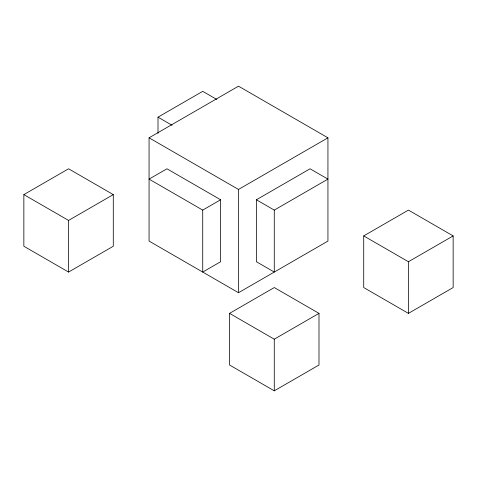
<?xml version="1.0" encoding="UTF-8"?>
<svg xmlns="http://www.w3.org/2000/svg" width="477" height="477" viewBox="0 0 477 477"><rect width="100%" height="100%" fill="white"/><g stroke="black" fill="none" stroke-linecap="round" stroke-linejoin="round"><path stroke-width="0.72" d="M23.85 194.61L68.569 168.792L113.287 194.61L113.287 246.245L68.569 272.063L23.85 246.245L23.85 194.61L68.569 220.428L113.287 194.61M158.006 133.381L158.006 117.157L202.725 91.34L216.779 99.449M149.062 137.811L238.5 86.17L327.937 137.811L327.937 241.082L238.5 292.717L149.062 241.082L149.062 137.811L238.5 189.447L327.937 137.811M202.725 210.101L220.612 199.774L220.612 261.736L202.725 272.063L202.725 210.101L149.062 179.119L166.95 168.792L220.612 199.774M256.387 199.774L310.05 168.792L327.937 179.119L274.275 210.101L256.387 199.774L256.387 261.736L274.275 272.063L274.275 210.101M229.556 313.371L274.275 287.553L318.994 313.371L318.994 365.012L274.275 390.83L229.556 365.012L229.556 313.371L274.275 339.189L318.994 313.371M363.712 235.918L408.431 210.101L453.15 235.918L453.15 287.553L408.431 313.371L363.712 287.553L363.712 235.918L408.431 261.736L453.15 235.918M158.006 117.157L172.06 125.272M408.431 261.736L408.431 313.371M274.275 339.189L274.275 390.83M238.5 189.447L238.5 292.717M68.569 220.428L68.569 272.063"/></g></svg>
